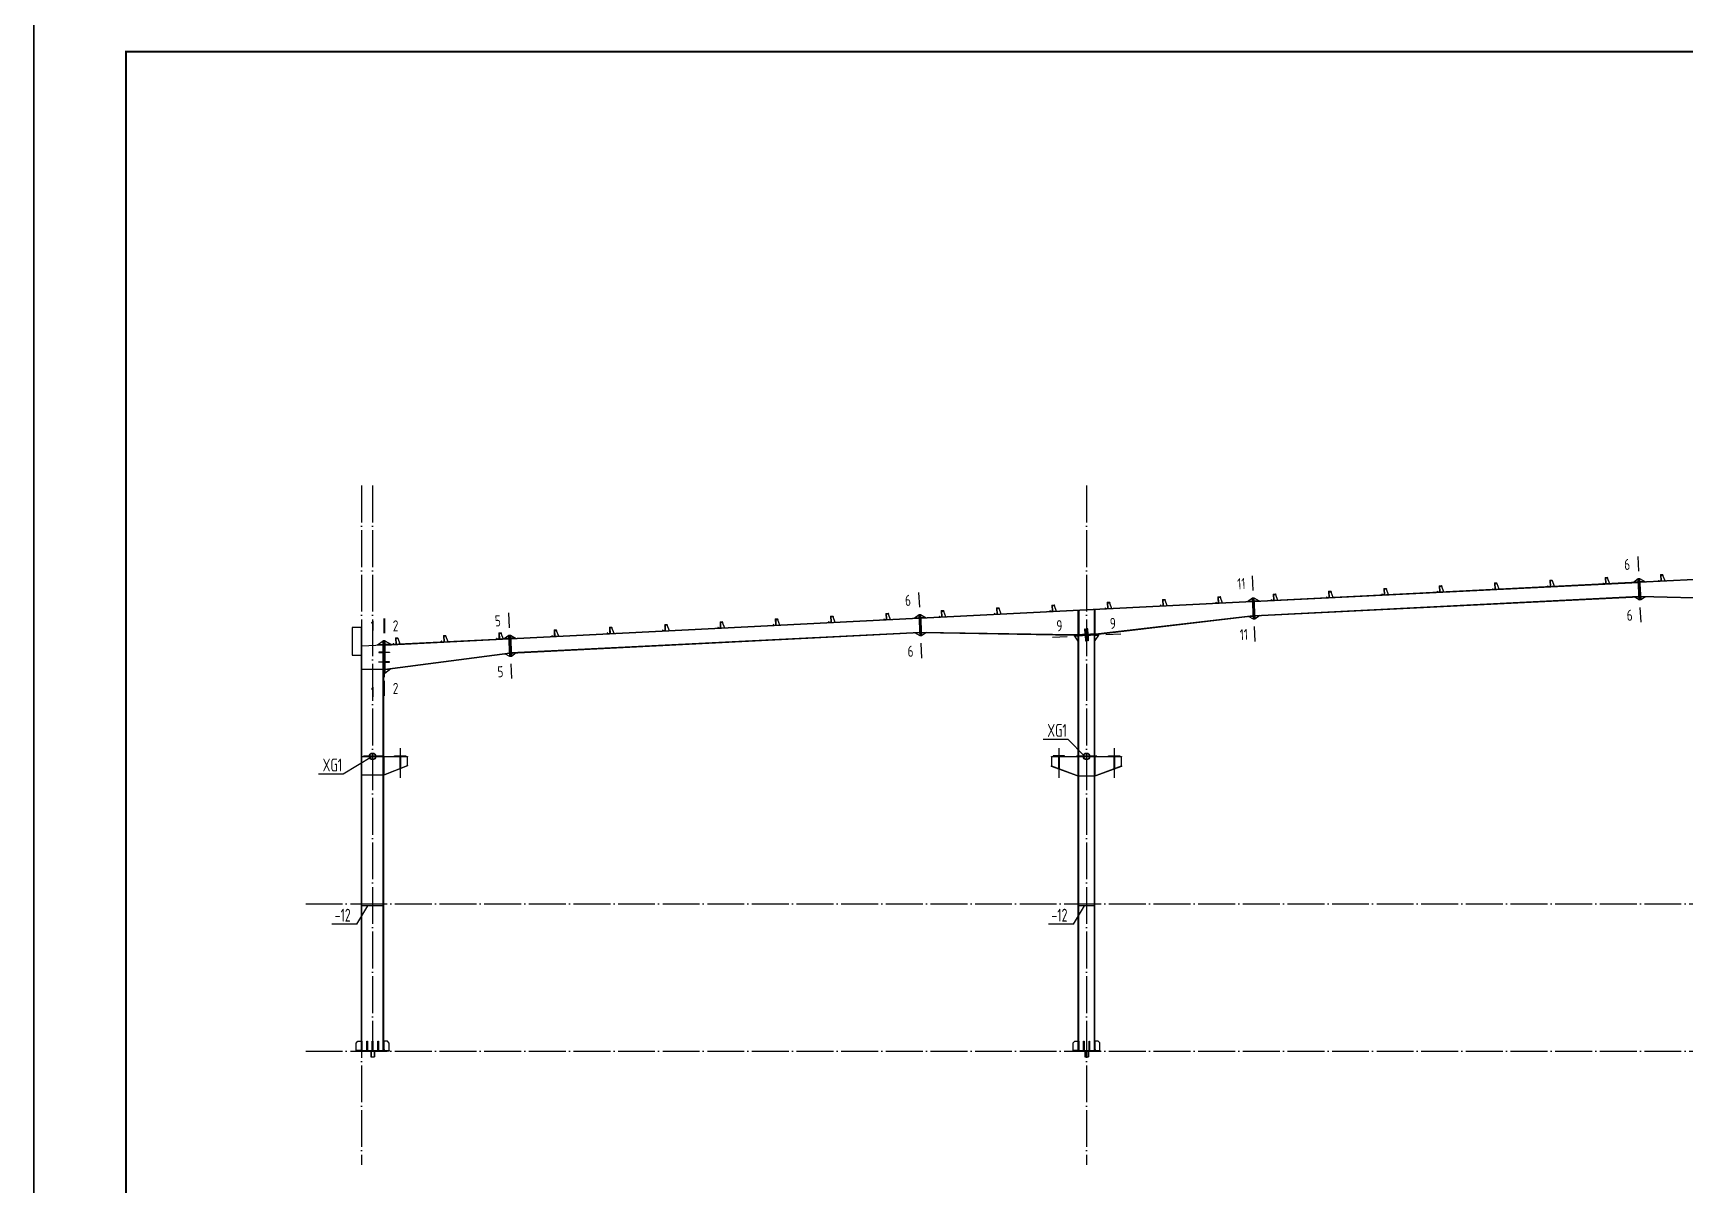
# Model space of a CAD drawing. Extents: x 447413 to 2975780, y -1432727 to 1301644.
# Drawn here: x 2253722 to 2298514, y -1122194 to -1090947 of the extents above; entities that cross this region are included whole.
import ezdxf
from ezdxf.enums import TextEntityAlignment as Align

# ---------------------------------------------------------------- set-up
doc = ezdxf.new("R2010")
doc.units = 0
doc.header["$LTSCALE"] = 1000
doc.header["$MEASUREMENT"] = 0
doc.linetypes.add('ACAD_ISO04W100', pattern=[30.5, 24, -3, 0.5, -3])
doc.linetypes.add('DOTE', pattern=[2.42, 2, -0.2, 0.02, -0.2])
for name, color, linetype in [('10', 7, 'Continuous'), ('116', 1, 'Continuous'), ('14', 2, 'Continuous'), ('DOTE', 1, 'Continuous'), ('TDB_中实线', 7, 'Continuous'), ('TDB_中心线', 1, 'ACAD_ISO04W100'), ('THIN', 7, 'Continuous'), ('XG', 5, 'Continuous'), ('图框', 253, 'Continuous'), ('字符串标注', 253, 'Continuous'), ('柱子', 3, 'Continuous'), ('钢板标注', 253, 'Continuous')]:
    doc.layers.add(name, color=color, linetype=linetype)
doc.layers.add('檩条', color=7, linetype='Continuous', lineweight=18)
doc.styles.add('PkpmHz', font='Pkpmeng', dxfattribs={"width": 0.6, "bigfont": 'hztxt'})
doc.styles.add('TSSD_Label', font='Tssdeng.shx', dxfattribs={"width": 0.7, "bigfont": 'hztxt.shx'})

# ---------------------------------------------------------------- blocks, each defined once
blk = doc.blocks.new('A$C3FEA3028')
at = {"layer": 'DOTE', "linetype": 'DOTE', "ltscale": 2}
blk.add_line((63, 169), (63, 0), dxfattribs=at)
at = {"layer": 'TDB_中实线'}
for p, q in [((5, 154), (-45, 0)), ((55, 154), (5, 154)), ((55, 160), (55, 0)), ((61, 26), (56, 26)), ((61, 0), (-45, 0))]:
    blk.add_line(p, q, dxfattribs=at)
at = {"layer": 'TDB_中实线', "const_width": 3.75}
for points in [[(64, 127), (53, 127)], [(64, 63), (53, 63)]]:
    blk.add_lwpolyline(points, dxfattribs=at)
at = {"layer": 'TDB_中实线'}
blk.add_lwpolyline([(61, 26), (55, 26), (55, 160), (61, 160)], close=True, dxfattribs=at)
at = {"layer": 'TDB_中心线', "ltscale": 20}
for p, q in [((67, 127), (51, 127)), ((67, 63), (51, 63))]:
    blk.add_line(p, q, dxfattribs=at)
at = {"layer": '檩条'}
blk.add_lwpolyline([(3, 164), (61, 164), (61, 0), (116, 0), (128, 23), (124, 25), (113, 4), (64, 4), (64, 169), (0, 169), (-12, 146), (-8, 144), (3, 164)], dxfattribs=at)
blk = doc.blocks.new('A$C6B0021A6')
at = {"layer": '图框', "color": 2, "const_width": 40, "elevation": -84000}
blk.add_lwpolyline([(20, 84120), (118920, 84120), (118920, 20), (20, 20)], close=True, dxfattribs=at)
at = {"layer": '图框', "color": 153, "const_width": 58, "elevation": -84000}
blk.add_lwpolyline([(111420, 1020), (2520, 1020), (2520, 83120), (111420, 83120)], close=True, dxfattribs=at)

msp = doc.modelspace()

# ---------------------------------------------------------------- linework, layer by layer
at = {"layer": '10'}
for p, q in [((2297234.9, -1105146, -84000), (2297254.9, -1105545.5, -84000)), ((2286774.9, -1105669, -84000), (2286794.9, -1106068.5, -84000)), ((2277734.9, -1106121.3, -84000), (2277754.9, -1106520.8, -84000)), ((2266614.9, -1106677.8, -84000), (2266634.9, -1107077.3, -84000)), ((2297323.9, -1106924.8, -84000), (2297303.9, -1106525.3, -84000)), ((2263230.4, -1106827.9, -84000), (2263230.4, -1107227.9, -84000)), ((2263252.4, -1106827.9, -84000), (2263252.4, -1107227.9, -84000)), ((2283213.9, -1107251.8, -84000), (2282814.2, -1107268.9, -84000)), ((2286863.8, -1107447.8, -84000), (2286843.9, -1107048.3, -84000)), ((2277823.9, -1107900, -84000), (2277803.9, -1107500.5, -84000)), ((2281365.1, -1107331, -84000), (2281764.8, -1107313.9, -84000)), ((2266703.9, -1108456.6, -84000), (2266683.9, -1108057.1, -84000)), ((2263252.4, -1108922.9, -84000), (2263252.4, -1108522.9, -84000)), ((2263230.4, -1109022.9, -84000), (2263230.4, -1108622.9, -84000))]:
    msp.add_line(p, q, dxfattribs=at)
at = {"layer": '116'}
for p, q in [((2262879.4, -1118568.2, -84000), (2262879.4, -1118718.2, -84000)), ((2262879.4, -1118718.2, -84000), (2262979.4, -1118718.2, -84000)), ((2262887.9, -1118568.2, -84000), (2262887.9, -1118718.2, -84000)), ((2262970.9, -1118568.2, -84000), (2262970.9, -1118718.2, -84000)), ((2262979.4, -1118568.2, -84000), (2262979.4, -1118718.2, -84000)), ((2282239.4, -1118568.2, -84000), (2282239.4, -1118718.2, -84000)), ((2282239.4, -1118718.2, -84000), (2282339.4, -1118718.2, -84000)), ((2282247.9, -1118568.2, -84000), (2282247.9, -1118718.2, -84000)), ((2282330.9, -1118568.2, -84000), (2282330.9, -1118718.2, -84000)), ((2282339.4, -1118568.2, -84000), (2282339.4, -1118718.2, -84000))]:
    msp.add_line(p, q, dxfattribs=at)
at = {"layer": '14'}
for p, q in [((2297114.6, -1105842.9, -84000), (2297244.9, -1105746.3, -84000)), ((2297229.5, -1105837.2, -84000), (2297114.6, -1105842.9, -84000)), ((2297248.4, -1105816.2, -84000), (2297229.5, -1105837.2, -84000)), ((2297244.9, -1105746.3, -84000), (2297264.9, -1105745.3, -84000)), ((2297274, -1106326.5, -84000), (2297244.9, -1105746.3, -84000)), ((2297244.9, -1105746.3, -84000), (2297248.4, -1105816.2, -84000)), ((2297264.9, -1105745.3, -84000), (2297284.9, -1105744.3, -84000)), ((2297264.9, -1105745.3, -84000), (2297293.9, -1106325.5, -84000)), ((2297293.9, -1106325.5, -84000), (2297264.9, -1105745.3, -84000)), ((2297284.9, -1105744.3, -84000), (2297313.9, -1106324.6, -84000)), ((2297288.4, -1105814.2, -84000), (2297284.9, -1105744.3, -84000)), ((2297284.9, -1105744.3, -84000), (2297424.2, -1105827.4, -84000)), ((2297309.4, -1105833.2, -84000), (2297288.4, -1105814.2, -84000)), ((2297424.2, -1105827.4, -84000), (2297309.4, -1105833.2, -84000)), ((2286654.5, -1106365.9, -84000), (2286784.9, -1106269.3, -84000)), ((2286769.4, -1106360.2, -84000), (2286654.5, -1106365.9, -84000)), ((2286788.4, -1106339.2, -84000), (2286769.4, -1106360.2, -84000)), ((2286784.9, -1106269.3, -84000), (2286804.9, -1106268.3, -84000)), ((2286813.9, -1106849.5, -84000), (2286784.9, -1106269.3, -84000)), ((2286784.9, -1106269.3, -84000), (2286788.4, -1106339.2, -84000)), ((2286804.9, -1106268.3, -84000), (2286824.8, -1106267.3, -84000)), ((2286804.9, -1106268.3, -84000), (2286833.9, -1106848.5, -84000)), ((2286833.9, -1106848.5, -84000), (2286804.9, -1106268.3, -84000)), ((2286824.8, -1106267.3, -84000), (2286853.8, -1106847.6, -84000)), ((2286828.3, -1106337.2, -84000), (2286824.8, -1106267.3, -84000)), ((2286824.8, -1106267.3, -84000), (2286964.2, -1106350.4, -84000)), ((2286849.3, -1106356.2, -84000), (2286828.3, -1106337.2, -84000)), ((2286964.2, -1106350.4, -84000), (2286849.3, -1106356.2, -84000)), ((2297134.6, -1106242.4, -84000), (2297249.4, -1106236.7, -84000)), ((2297273.9, -1106325.5, -84000), (2297134.6, -1106242.4, -84000)), ((2297249.4, -1106236.7, -84000), (2297270.4, -1106255.6, -84000)), ((2297270.4, -1106255.6, -84000), (2297273.9, -1106325.5, -84000)), ((2297293.9, -1106325.5, -84000), (2297274, -1106326.5, -84000)), ((2297313.9, -1106324.6, -84000), (2297293.9, -1106325.5, -84000)), ((2297310.4, -1106253.6, -84000), (2297329.4, -1106234.2, -84000)), ((2297313.9, -1106323.5, -84000), (2297310.4, -1106253.6, -84000)), ((2297444.3, -1106237, -84000), (2297313.9, -1106323.5, -84000)), ((2297329.4, -1106234.2, -84000), (2297444.3, -1106237, -84000)), ((2277614.6, -1106818.1, -84000), (2277744.9, -1106721.5, -84000)), ((2277748.4, -1106791.4, -84000), (2277729.5, -1106812.4, -84000)), ((2277744.9, -1106721.5, -84000), (2277764.9, -1106720.5, -84000)), ((2277774, -1107301.8, -84000), (2277744.9, -1106721.5, -84000)), ((2277744.9, -1106721.5, -84000), (2277748.4, -1106791.4, -84000)), ((2277764.9, -1106720.5, -84000), (2277784.9, -1106719.5, -84000)), ((2277764.9, -1106720.5, -84000), (2277793.9, -1107300.8, -84000)), ((2277793.9, -1107300.8, -84000), (2277764.9, -1106720.5, -84000)), ((2277784.9, -1106719.5, -84000), (2277813.9, -1107299.8, -84000)), ((2277788.4, -1106789.4, -84000), (2277784.9, -1106719.5, -84000)), ((2277784.9, -1106719.5, -84000), (2277924.2, -1106802.6, -84000)), ((2277809.4, -1106808.4, -84000), (2277788.4, -1106789.4, -84000)), ((2277924.2, -1106802.6, -84000), (2277809.4, -1106808.4, -84000)), ((2282064.4, -1106607.4, -84000), (2282074.4, -1106606.9, -84000)), ((2282064.4, -1107261, -84000), (2282064.4, -1106607.4, -84000)), ((2282074.4, -1106606.9, -84000), (2282074.4, -1107260.6, -84000)), ((2282504.4, -1106585.4, -84000), (2282514.4, -1106584.9, -84000)), ((2282504.4, -1107242.1, -84000), (2282504.4, -1106585.4, -84000)), ((2282514.4, -1106584.9, -84000), (2282514.4, -1107241.7, -84000)), ((2286675.3, -1106774.3, -84000), (2286789.5, -1106761, -84000)), ((2286813.8, -1106848.5, -84000), (2286675.3, -1106774.3, -84000)), ((2286789.5, -1106761, -84000), (2286810.4, -1106778.6, -84000)), ((2286810.4, -1106778.6, -84000), (2286813.8, -1106848.5, -84000)), ((2286850.3, -1106776.6, -84000), (2286869.3, -1106755.7, -84000)), ((2286853.8, -1106846.6, -84000), (2286850.3, -1106776.6, -84000)), ((2286984.1, -1106749.9, -84000), (2286853.8, -1106846.6, -84000)), ((2286869.3, -1106755.7, -84000), (2286984.1, -1106749.9, -84000)), ((2277729.5, -1106812.4, -84000), (2277614.6, -1106818.1, -84000)), ((2277634.6, -1107217.6, -84000), (2277749.4, -1107211.9, -84000)), ((2277773.9, -1107300.8, -84000), (2277634.6, -1107217.6, -84000)), ((2277749.4, -1107211.9, -84000), (2277770.4, -1107230.9, -84000)), ((2277770.4, -1107230.9, -84000), (2277773.9, -1107300.8, -84000)), ((2277810.4, -1107228.9, -84000), (2277829.4, -1107209.2, -84000)), ((2277813.9, -1107298.8, -84000), (2277810.4, -1107228.9, -84000)), ((2277944.4, -1107211.1, -84000), (2277813.9, -1107298.8, -84000)), ((2277829.4, -1107209.2, -84000), (2277944.4, -1107211.1, -84000)), ((2281962.9, -1107265.3, -84000), (2282612.7, -1107237.5, -84000)), ((2282613.5, -1107257.5, -84000), (2281963.7, -1107285.3, -84000)), ((2281963.7, -1107285.3, -84000), (2282613.5, -1107257.5, -84000)), ((2282241.3, -1107108.3, -84000), (2282251.3, -1107107.8, -84000)), ((2282247.5, -1107253.1, -84000), (2282241.3, -1107108.3, -84000)), ((2282257.5, -1107252.7, -84000), (2282247.5, -1107253.1, -84000)), ((2282251.3, -1107107.8, -84000), (2282257.5, -1107252.7, -84000)), ((2282321.6, -1107104.8, -84000), (2282311.6, -1107105.2, -84000)), ((2282311.6, -1107105.2, -84000), (2282317.8, -1107250.1, -84000)), ((2282317.8, -1107250.1, -84000), (2282327.8, -1107249.7, -84000)), ((2282327.8, -1107249.7, -84000), (2282321.6, -1107104.8, -84000)), ((2282514.4, -1107241.7, -84000), (2282504.4, -1107242.1, -84000)), ((2282612.7, -1107237.5, -84000), (2282613.5, -1107257.5, -84000)), ((2282613.5, -1107257.5, -84000), (2282614.4, -1107277.4, -84000)), ((2286833.9, -1106848.5, -84000), (2286813.9, -1106849.5, -84000)), ((2286853.8, -1106847.6, -84000), (2286833.9, -1106848.5, -84000)), ((2262629.4, -1107568.2, -84000), (2263219.4, -1107538.6, -84000)), ((2263219.4, -1107550.6, -84000), (2262629.4, -1107580.2, -84000)), ((2262629.4, -1107580.2, -84000), (2262629.4, -1107568.2, -84000)), ((2262629.4, -1107586.2, -84000), (2262629.4, -1107574.2, -84000)), ((2263059.6, -1107546.6, -84000), (2263219.4, -1107433.6, -84000)), ((2263199.4, -1107539.6, -84000), (2263059.6, -1107546.6, -84000)), ((2263219.4, -1107518.6, -84000), (2263199.4, -1107539.6, -84000)), ((2263219.4, -1108422.9, -84000), (2263219.4, -1107427.9, -84000)), ((2263219.4, -1107427.9, -84000), (2263241.4, -1107427.9, -84000)), ((2263219.4, -1107433.6, -84000), (2263219.4, -1107518.6, -84000)), ((2263219.4, -1107538.6, -84000), (2263219.4, -1107550.6, -84000)), ((2263241.4, -1107427.9, -84000), (2263241.4, -1108422.9, -84000)), ((2263241.4, -1108322.9, -84000), (2263241.4, -1107427.9, -84000)), ((2263241.4, -1107427.9, -84000), (2263263.4, -1107427.9, -84000)), ((2263263.4, -1107427.9, -84000), (2263263.4, -1108322.9, -84000)), ((2263263.4, -1107516.4, -84000), (2263263.4, -1107431.4, -84000)), ((2263263.4, -1107431.4, -84000), (2263423.2, -1107528.4, -84000)), ((2263283.4, -1107535.4, -84000), (2263263.4, -1107516.4, -84000)), ((2263423.2, -1107528.4, -84000), (2263283.4, -1107535.4, -84000)), ((2266494.5, -1107374.7, -84000), (2266624.9, -1107278.1, -84000)), ((2266609.4, -1107369, -84000), (2266494.5, -1107374.7, -84000)), ((2266628.4, -1107348, -84000), (2266609.4, -1107369, -84000)), ((2266624.9, -1107278.1, -84000), (2266644.9, -1107277.1, -84000)), ((2266653.9, -1107858.3, -84000), (2266624.9, -1107278.1, -84000)), ((2266624.9, -1107278.1, -84000), (2266628.4, -1107348, -84000)), ((2266644.9, -1107277.1, -84000), (2266664.8, -1107276.1, -84000)), ((2266644.9, -1107277.1, -84000), (2266673.9, -1107857.3, -84000)), ((2266673.9, -1107857.3, -84000), (2266644.9, -1107277.1, -84000)), ((2266664.8, -1107276.1, -84000), (2266693.9, -1107856.3, -84000)), ((2266668.3, -1107346, -84000), (2266664.8, -1107276.1, -84000)), ((2266664.8, -1107276.1, -84000), (2266804.2, -1107359.2, -84000)), ((2266689.3, -1107365, -84000), (2266668.3, -1107346, -84000)), ((2266804.2, -1107359.2, -84000), (2266689.3, -1107365, -84000)), ((2277793.9, -1107300.8, -84000), (2277774, -1107301.8, -84000)), ((2277813.9, -1107299.8, -84000), (2277793.9, -1107300.8, -84000)), ((2281963.7, -1107285.3, -84000), (2281962.9, -1107265.3, -84000)), ((2281964.6, -1107305.3, -84000), (2281963.7, -1107285.3, -84000)), ((2282614.4, -1107277.4, -84000), (2281964.6, -1107305.3, -84000)), ((2281969.5, -1107305.1, -84000), (2282044.4, -1107301.9, -84000)), ((2282064.4, -1107446, -84000), (2281969.5, -1107305.1, -84000)), ((2282044.4, -1107301.9, -84000), (2282064.4, -1107321, -84000)), ((2282074.4, -1107260.6, -84000), (2282064.4, -1107261, -84000)), ((2282064.4, -1107321, -84000), (2282064.4, -1107446, -84000)), ((2282259.2, -1107292.7, -84000), (2282249.2, -1107293.1, -84000)), ((2282249.2, -1107293.1, -84000), (2282255.4, -1107438, -84000)), ((2282255.4, -1107438, -84000), (2282265.4, -1107437.5, -84000)), ((2282265.4, -1107437.5, -84000), (2282259.2, -1107292.7, -84000)), ((2282319.5, -1107290.1, -84000), (2282329.5, -1107289.7, -84000)), ((2282325.8, -1107434.9, -84000), (2282319.5, -1107290.1, -84000)), ((2282335.7, -1107434.5, -84000), (2282325.8, -1107434.9, -84000)), ((2282329.5, -1107289.7, -84000), (2282335.7, -1107434.5, -84000)), ((2282609.3, -1107277.7, -84000), (2282514.4, -1107426.7, -84000)), ((2282514.4, -1107301.7, -84000), (2282534.4, -1107280.9, -84000)), ((2282514.4, -1107426.7, -84000), (2282514.4, -1107301.7, -84000)), ((2282534.4, -1107280.9, -84000), (2282609.3, -1107277.7, -84000)), ((2263219.4, -1107738.4, -84000), (2263099.4, -1107738.4, -84000)), ((2263099.4, -1107738.4, -84000), (2263099.4, -1107748.4, -84000)), ((2263099.4, -1107748.4, -84000), (2263219.4, -1107748.4, -84000)), ((2263099.4, -1108010.8, -84000), (2263099.4, -1108000.8, -84000)), ((2263099.4, -1108000.8, -84000), (2263219.4, -1108000.8, -84000)), ((2263219.4, -1108010.8, -84000), (2263099.4, -1108010.8, -84000)), ((2263219.4, -1107748.4, -84000), (2263219.4, -1107738.4, -84000)), ((2263219.4, -1108000.8, -84000), (2263219.4, -1108010.8, -84000)), ((2263263.4, -1107738.4, -84000), (2263383.4, -1107738.4, -84000)), ((2263263.4, -1107748.4, -84000), (2263263.4, -1107738.4, -84000)), ((2263383.4, -1107748.4, -84000), (2263263.4, -1107748.4, -84000)), ((2263383.4, -1108000.8, -84000), (2263263.4, -1108000.8, -84000)), ((2263263.4, -1108000.8, -84000), (2263263.4, -1108010.8, -84000)), ((2263263.4, -1108010.8, -84000), (2263383.4, -1108010.8, -84000)), ((2263383.4, -1107738.4, -84000), (2263383.4, -1107748.4, -84000)), ((2263383.4, -1108010.8, -84000), (2263383.4, -1108000.8, -84000)), ((2266515.5, -1107785.1, -84000), (2266629.5, -1107770.1, -84000)), ((2266653.9, -1107857.3, -84000), (2266515.5, -1107785.1, -84000)), ((2266629.5, -1107770.1, -84000), (2266650.4, -1107787.4, -84000)), ((2266650.4, -1107787.4, -84000), (2266653.9, -1107857.3, -84000)), ((2266673.9, -1107857.3, -84000), (2266653.9, -1107858.3, -84000)), ((2266693.9, -1107856.3, -84000), (2266673.9, -1107857.3, -84000)), ((2266690.3, -1107785.4, -84000), (2266709.3, -1107764.5, -84000)), ((2266693.8, -1107855.3, -84000), (2266690.3, -1107785.4, -84000)), ((2266824.2, -1107758.7, -84000), (2266693.8, -1107855.3, -84000)), ((2266709.3, -1107764.5, -84000), (2266824.2, -1107758.7, -84000)), ((2262639.4, -1108200.9, -84000), (2263219.4, -1108200.9, -84000)), ((2262639.4, -1108212.9, -84000), (2262639.4, -1108200.9, -84000)), ((2263219.4, -1108212.9, -84000), (2262639.4, -1108212.9, -84000)), ((2263219.4, -1108200.9, -84000), (2263219.4, -1108212.9, -84000)), ((2263241.4, -1108422.9, -84000), (2263219.4, -1108422.9, -84000)), ((2263263.4, -1108322.9, -84000), (2263241.4, -1108322.9, -84000)), ((2263422, -1108192.1, -84000), (2263263.4, -1108317.9, -84000)), ((2263263.4, -1108232.9, -84000), (2263283.2, -1108210.3, -84000)), ((2263263.4, -1108317.9, -84000), (2263263.4, -1108232.9, -84000)), ((2263283.2, -1108210.3, -84000), (2263422, -1108192.1, -84000)), ((2262641.4, -1110568.2, -84000), (2263217.4, -1110568.2, -84000)), ((2262641.4, -1110579.2, -84000), (2262641.4, -1110568.2, -84000)), ((2263217.4, -1110579.2, -84000), (2262641.4, -1110579.2, -84000)), ((2263217.4, -1110568.2, -84000), (2263217.4, -1110579.2, -84000)), ((2263229.4, -1110568.2, -84000), (2263879.4, -1110568.2, -84000)), ((2263229.4, -1110580.2, -84000), (2263229.4, -1110568.2, -84000)), ((2263879.4, -1110580.2, -84000), (2263229.4, -1110580.2, -84000)), ((2263229.4, -1110580.2, -84000), (2263229.4, -1111066.2, -84000)), ((2263879.4, -1110580.2, -84000), (2263229.4, -1110580.2, -84000)), ((2263229.4, -1111066.2, -84000), (2263879.4, -1110816.2, -84000)), ((2263229.4, -1111066.2, -84000), (2263879.4, -1110816.2, -84000)), ((2263879.4, -1110828.2, -84000), (2263229.4, -1111078.2, -84000)), ((2263524.4, -1110556.2, -84000), (2263834.4, -1110556.2, -84000)), ((2263524.4, -1110568.2, -84000), (2263524.4, -1110556.2, -84000)), ((2263834.4, -1110568.2, -84000), (2263524.4, -1110568.2, -84000)), ((2263673.9, -1110895.2, -84000), (2263673.9, -1110580.2, -84000)), ((2263673.9, -1110580.2, -84000), (2263684.9, -1110580.2, -84000)), ((2263684.9, -1110580.2, -84000), (2263684.9, -1110891, -84000)), ((2263834.4, -1110556.2, -84000), (2263834.4, -1110568.2, -84000)), ((2263879.4, -1110568.2, -84000), (2263879.4, -1110580.2, -84000)), ((2263879.4, -1110816.2, -84000), (2263879.4, -1110580.2, -84000)), ((2263879.4, -1110816.2, -84000), (2263879.4, -1110828.2, -84000)), ((2281339.4, -1110568.2, -84000), (2282064.4, -1110568.2, -84000)), ((2281339.4, -1110580.2, -84000), (2281339.4, -1110568.2, -84000)), ((2282064.4, -1110580.2, -84000), (2281339.4, -1110580.2, -84000)), ((2281339.4, -1110580.2, -84000), (2281339.4, -1110826.2, -84000)), ((2282064.4, -1110580.2, -84000), (2281339.4, -1110580.2, -84000)), ((2281339.4, -1110826.2, -84000), (2282064.4, -1111096.2, -84000)), ((2281339.4, -1110826.2, -84000), (2282064.4, -1111096.2, -84000)), ((2281339.4, -1110838.2, -84000), (2281339.4, -1110826.2, -84000)), ((2282064.4, -1111108.2, -84000), (2281339.4, -1110838.2, -84000)), ((2281694.4, -1110556.2, -84000), (2281384.4, -1110556.2, -84000)), ((2281384.4, -1110556.2, -84000), (2281384.4, -1110568.2, -84000)), ((2281384.4, -1110568.2, -84000), (2281694.4, -1110568.2, -84000)), ((2281533.9, -1110898.6, -84000), (2281533.9, -1110580.2, -84000)), ((2281533.9, -1110580.2, -84000), (2281544.9, -1110580.2, -84000)), ((2281544.9, -1110580.2, -84000), (2281544.9, -1110902.7, -84000)), ((2281694.4, -1110568.2, -84000), (2281694.4, -1110556.2, -84000)), ((2282064.4, -1110568.2, -84000), (2282064.4, -1110580.2, -84000)), ((2282064.4, -1111096.2, -84000), (2282064.4, -1110580.2, -84000)), ((2282076.4, -1110568.2, -84000), (2282502.4, -1110568.2, -84000)), ((2282076.4, -1110579.2, -84000), (2282076.4, -1110568.2, -84000)), ((2282502.4, -1110579.2, -84000), (2282076.4, -1110579.2, -84000)), ((2282502.4, -1110568.2, -84000), (2282502.4, -1110579.2, -84000)), ((2282514.4, -1110568.2, -84000), (2283239.4, -1110568.2, -84000)), ((2282514.4, -1110580.2, -84000), (2282514.4, -1110568.2, -84000)), ((2283239.4, -1110580.2, -84000), (2282514.4, -1110580.2, -84000)), ((2282514.4, -1110580.2, -84000), (2282514.4, -1111096.2, -84000)), ((2283239.4, -1110580.2, -84000), (2282514.4, -1110580.2, -84000)), ((2282514.4, -1111096.2, -84000), (2283239.4, -1110826.2, -84000)), ((2282514.4, -1111096.2, -84000), (2283239.4, -1110826.2, -84000)), ((2283239.4, -1110838.2, -84000), (2282514.4, -1111108.2, -84000)), ((2282884.4, -1110556.2, -84000), (2283194.4, -1110556.2, -84000)), ((2282884.4, -1110568.2, -84000), (2282884.4, -1110556.2, -84000)), ((2283194.4, -1110568.2, -84000), (2282884.4, -1110568.2, -84000)), ((2283033.9, -1110902.7, -84000), (2283033.9, -1110580.2, -84000)), ((2283033.9, -1110580.2, -84000), (2283044.9, -1110580.2, -84000)), ((2283044.9, -1110580.2, -84000), (2283044.9, -1110898.6, -84000)), ((2283194.4, -1110556.2, -84000), (2283194.4, -1110568.2, -84000)), ((2283239.4, -1110568.2, -84000), (2283239.4, -1110580.2, -84000)), ((2283239.4, -1110826.2, -84000), (2283239.4, -1110580.2, -84000)), ((2283239.4, -1110826.2, -84000), (2283239.4, -1110838.2, -84000)), ((2262641.4, -1111067.2, -84000), (2263217.4, -1111067.2, -84000)), ((2262641.4, -1111078.2, -84000), (2262641.4, -1111067.2, -84000)), ((2263217.4, -1111078.2, -84000), (2262641.4, -1111078.2, -84000)), ((2263217.4, -1111067.2, -84000), (2263217.4, -1111078.2, -84000)), ((2263229.4, -1111078.2, -84000), (2263229.4, -1111066.2, -84000)), ((2263684.9, -1110891, -84000), (2263673.9, -1110895.2, -84000)), ((2281544.9, -1110902.7, -84000), (2281533.9, -1110898.6, -84000)), ((2282064.4, -1111096.2, -84000), (2282064.4, -1111108.2, -84000)), ((2282076.4, -1111097.2, -84000), (2282502.4, -1111097.2, -84000)), ((2282076.4, -1111108.2, -84000), (2282076.4, -1111097.2, -84000)), ((2282502.4, -1111108.2, -84000), (2282076.4, -1111108.2, -84000)), ((2282502.4, -1111097.2, -84000), (2282502.4, -1111108.2, -84000)), ((2282514.4, -1111108.2, -84000), (2282514.4, -1111096.2, -84000)), ((2283044.9, -1110898.6, -84000), (2283033.9, -1110902.7, -84000)), ((2262479.4, -1118343.2, -84000), (2262529.4, -1118293.2, -84000)), ((2262479.4, -1118543.2, -84000), (2262479.4, -1118343.2, -84000)), ((2262529.4, -1118293.2, -84000), (2262629.4, -1118293.2, -84000)), ((2262629.4, -1118293.2, -84000), (2262629.4, -1118523.2, -84000)), ((2262629.4, -1118543.2, -84000), (2262629.4, -1118293.2, -84000)), ((2262629.4, -1118293.2, -84000), (2262639.4, -1118293.2, -84000)), ((2262639.4, -1118293.2, -84000), (2262639.4, -1118543.2, -84000)), ((2262773.4, -1118543.2, -84000), (2262773.4, -1118293.2, -84000)), ((2262773.4, -1118293.2, -84000), (2262789.4, -1118293.2, -84000)), ((2262789.4, -1118293.2, -84000), (2262789.4, -1118543.2, -84000)), ((2262921.4, -1118543.2, -84000), (2262921.4, -1118293.2, -84000)), ((2262921.4, -1118293.2, -84000), (2262937.4, -1118293.2, -84000)), ((2262937.4, -1118293.2, -84000), (2262937.4, -1118543.2, -84000)), ((2263069.4, -1118543.2, -84000), (2263069.4, -1118293.2, -84000)), ((2263069.4, -1118293.2, -84000), (2263085.4, -1118293.2, -84000)), ((2263085.4, -1118293.2, -84000), (2263085.4, -1118543.2, -84000)), ((2263219.4, -1118543.2, -84000), (2263219.4, -1118293.2, -84000)), ((2263219.4, -1118293.2, -84000), (2263229.4, -1118293.2, -84000)), ((2263229.4, -1118293.2, -84000), (2263229.4, -1118523.2, -84000)), ((2263329.4, -1118293.2, -84000), (2263229.4, -1118293.2, -84000)), ((2263229.4, -1118293.2, -84000), (2263229.4, -1118543.2, -84000)), ((2263379.4, -1118343.2, -84000), (2263329.4, -1118293.2, -84000)), ((2263379.4, -1118543.2, -84000), (2263379.4, -1118343.2, -84000)), ((2281929.4, -1118338.2, -84000), (2281974.4, -1118293.2, -84000)), ((2281929.4, -1118543.2, -84000), (2281929.4, -1118338.2, -84000)), ((2281974.4, -1118293.2, -84000), (2282064.4, -1118293.2, -84000)), ((2282064.4, -1118293.2, -84000), (2282064.4, -1118523.2, -84000)), ((2282064.4, -1118543.2, -84000), (2282064.4, -1118293.2, -84000)), ((2282064.4, -1118293.2, -84000), (2282074.4, -1118293.2, -84000)), ((2282074.4, -1118293.2, -84000), (2282074.4, -1118543.2, -84000)), ((2282207.7, -1118543.2, -84000), (2282207.7, -1118293.2, -84000)), ((2282207.7, -1118293.2, -84000), (2282223.7, -1118293.2, -84000)), ((2282223.7, -1118293.2, -84000), (2282223.7, -1118543.2, -84000)), ((2282355, -1118543.2, -84000), (2282355, -1118293.2, -84000)), ((2282355, -1118293.2, -84000), (2282371, -1118293.2, -84000)), ((2282371, -1118293.2, -84000), (2282371, -1118543.2, -84000)), ((2282504.4, -1118543.2, -84000), (2282504.4, -1118293.2, -84000)), ((2282504.4, -1118293.2, -84000), (2282514.4, -1118293.2, -84000)), ((2282514.4, -1118293.2, -84000), (2282514.4, -1118523.2, -84000)), ((2282604.4, -1118293.2, -84000), (2282514.4, -1118293.2, -84000)), ((2282514.4, -1118293.2, -84000), (2282514.4, -1118543.2, -84000)), ((2282649.4, -1118338.2, -84000), (2282604.4, -1118293.2, -84000)), ((2282649.4, -1118543.2, -84000), (2282649.4, -1118338.2, -84000)), ((2262479.4, -1118568.2, -84000), (2262479.4, -1118543.2, -84000)), ((2262479.4, -1118543.2, -84000), (2263379.4, -1118543.2, -84000)), ((2262609.4, -1118543.2, -84000), (2262479.4, -1118543.2, -84000)), ((2263379.4, -1118568.2, -84000), (2262479.4, -1118568.2, -84000)), ((2262629.4, -1118523.2, -84000), (2262609.4, -1118543.2, -84000)), ((2262639.4, -1118543.2, -84000), (2262629.4, -1118543.2, -84000)), ((2262789.4, -1118543.2, -84000), (2262773.4, -1118543.2, -84000)), ((2262937.4, -1118543.2, -84000), (2262921.4, -1118543.2, -84000)), ((2263085.4, -1118543.2, -84000), (2263069.4, -1118543.2, -84000)), ((2263229.4, -1118543.2, -84000), (2263219.4, -1118543.2, -84000)), ((2263229.4, -1118523.2, -84000), (2263249.4, -1118543.2, -84000)), ((2263249.4, -1118543.2, -84000), (2263379.4, -1118543.2, -84000)), ((2263379.4, -1118543.2, -84000), (2263379.4, -1118568.2, -84000)), ((2281929.4, -1118568.2, -84000), (2281929.4, -1118543.2, -84000)), ((2281929.4, -1118543.2, -84000), (2282649.4, -1118543.2, -84000)), ((2282044.4, -1118543.2, -84000), (2281929.4, -1118543.2, -84000)), ((2282649.4, -1118568.2, -84000), (2281929.4, -1118568.2, -84000)), ((2282064.4, -1118523.2, -84000), (2282044.4, -1118543.2, -84000)), ((2282074.4, -1118543.2, -84000), (2282064.4, -1118543.2, -84000)), ((2282223.7, -1118543.2, -84000), (2282207.7, -1118543.2, -84000)), ((2282371, -1118543.2, -84000), (2282355, -1118543.2, -84000)), ((2282514.4, -1118543.2, -84000), (2282504.4, -1118543.2, -84000)), ((2282514.4, -1118523.2, -84000), (2282534.4, -1118543.2, -84000)), ((2282534.4, -1118543.2, -84000), (2282649.4, -1118543.2, -84000)), ((2282649.4, -1118543.2, -84000), (2282649.4, -1118568.2, -84000))]:
    msp.add_line(p, q, dxfattribs=at)
at = {"layer": '14', "ltscale": 100}
for p, q in [((2262641.4, -1114568.2, -84000), (2263229.4, -1114568.2, -84000)), ((2263229.4, -1114618.2, -84000), (2262641.4, -1114618.2, -84000)), ((2282076.4, -1114568.2, -84000), (2282502.4, -1114568.2, -84000)), ((2282502.4, -1114618.2, -84000), (2282076.4, -1114618.2, -84000))]:
    msp.add_line(p, q, dxfattribs=at)
at = {"layer": 'DOTE', "color": 8, "linetype": 'DOTE', "ltscale": 0.5}
for p, q in [((2262629.4, -1103222, -84000), (2262629.4, -1121646.1, -84000)), ((2262929.4, -1103222, -84000), (2262929.4, -1118568.2, -84000)), ((2282289.4, -1103222, -84000), (2282289.4, -1121646.1, -84000)), ((2261115.6, -1114568.2, -84000), (2362761.2, -1114568.2, -84000)), ((2261115.6, -1118568.2, -84000), (2362761.2, -1118568.2, -84000))]:
    msp.add_line(p, q, dxfattribs=at)
at = {"layer": 'DOTE'}
for p, q in [((2263679.4, -1110342, -84000), (2263679.4, -1111153.5, -84000)), ((2281539.4, -1110342, -84000), (2281539.4, -1111153.5, -84000)), ((2283039.4, -1110342, -84000), (2283039.4, -1111153.5, -84000))]:
    msp.add_line(p, q, dxfattribs=at)
at = {"layer": 'THIN'}
for p, q in [((2262497.2, -1115115.8, -84000), (2262796.4, -1114618.2, -84000)), ((2281932.2, -1115115.8, -84000), (2282231.4, -1114618.2, -84000)), ((2262497.2, -1115115.8, -84000), (2261823, -1115115.8, -84000)), ((2281932.2, -1115115.8, -84000), (2281258, -1115115.8, -84000))]:
    msp.add_line(p, q, dxfattribs=at)
at = {"layer": 'XG'}
for p, q in [((2281109.6, -1110103.1, -84000), (2281783.8, -1110103.1, -84000)), ((2281783.8, -1110103.1, -84000), (2282239.4, -1110568.2, -84000)), ((2262133.9, -1111041.7, -84000), (2262904.4, -1110568.2, -84000)), ((2263229.4, -1110558.2, -84000), (2262679.4, -1110558.2, -84000)), ((2263229.4, -1110578.2, -84000), (2262679.4, -1110578.2, -84000)), ((2282564.4, -1110558.2, -84000), (2282014.4, -1110558.2, -84000)), ((2282564.4, -1110578.2, -84000), (2282014.4, -1110578.2, -84000)), ((2261459.7, -1111041.7, -84000), (2262133.9, -1111041.7, -84000))]:
    msp.add_line(p, q, dxfattribs=at)
for centre, radius in [((2262929.4, -1110568.2, -84000), 90), ((2262929.4, -1110568.2, -84000), 80), ((2282289.4, -1110568.2, -84000), 90), ((2282289.4, -1110568.2, -84000), 80)]:
    msp.add_circle(centre, radius, dxfattribs=at)
at = {"layer": '字符串标注', "const_width": 0.1, "elevation": -84000}
msp.add_lwpolyline([(2262954.4, -1113135, 1), (2262954.3, -1113135, 1)], format="xyb", close=True, dxfattribs=at)
at = {"layer": '柱子'}
for p, q in [((2286829.3, -1106357.2, -84000), (2297249.4, -1105836.2, -84000)), ((2286829.9, -1106369.2, -84000), (2297250, -1105848.1, -84000)), ((2297289.4, -1105834.2, -84000), (2301289.4, -1105634.2, -84000)), ((2297290, -1105846.1, -84000), (2301290, -1105646.2, -84000)), ((2282289.4, -1106584.2, -84000), (2286789.4, -1106359.2, -84000)), ((2286848.7, -1106744.7, -84000), (2297268.8, -1106223.7, -84000)), ((2286849.3, -1106756.7, -84000), (2297269.4, -1106235.7, -84000)), ((2297308.8, -1106221.6, -84000), (2300972.9, -1106312.6, -84000)), ((2297309.4, -1106233.7, -84000), (2300973.4, -1106324.6, -84000)), ((2266669.3, -1107366, -84000), (2277749.4, -1106811.4, -84000)), ((2277789.4, -1106809.4, -84000), (2282289.4, -1106584.2, -84000)), ((2277790, -1106821.4, -84000), (2282290, -1106596.1, -84000)), ((2282290, -1106596.1, -84000), (2286790, -1106371.1, -84000)), ((2282612.7, -1107237.5, -84000), (2286808.8, -1106746.7, -84000)), ((2282613.2, -1107249.5, -84000), (2286809.4, -1106758.7, -84000)), ((2266669.9, -1107377.9, -84000), (2277750, -1106823.4, -84000)), ((2266688.7, -1107753.5, -84000), (2277768.8, -1107198.9, -84000)), ((2266689.3, -1107765.5, -84000), (2277769.4, -1107210.9, -84000)), ((2277808.8, -1107196.9, -84000), (2281962.9, -1107265.3, -84000)), ((2277809.4, -1107208.9, -84000), (2281963.4, -1107277.3, -84000)), ((2262629.4, -1107580.2, -84000), (2262639.4, -1107579.7, -84000)), ((2262629.4, -1110568.2, -84000), (2262629.4, -1107580.2, -84000)), ((2262639.4, -1110568.2, -84000), (2262639.4, -1107579.7, -84000)), ((2263263.4, -1107536.4, -84000), (2266629.4, -1107368, -84000)), ((2263263.4, -1107548.4, -84000), (2266630, -1107379.9, -84000)), ((2282064.4, -1107301, -84000), (2282074.4, -1107300.6, -84000)), ((2282064.4, -1110568.2, -84000), (2282064.4, -1107301, -84000)), ((2282074.4, -1110568.2, -84000), (2282074.4, -1107300.6, -84000)), ((2282504.4, -1107282.2, -84000), (2282514.4, -1107281.7, -84000)), ((2282504.4, -1110568.2, -84000), (2282504.4, -1107282.2, -84000)), ((2282514.4, -1110568.2, -84000), (2282514.4, -1107281.7, -84000)), ((2263263.4, -1108200.8, -84000), (2266648.8, -1107755.4, -84000)), ((2263263.4, -1108212.9, -84000), (2266649.4, -1107767.5, -84000)), ((2263219.4, -1110568.2, -84000), (2263219.4, -1108422.9, -84000)), ((2263219.4, -1108422.9, -84000), (2263229.4, -1108422.9, -84000)), ((2263229.4, -1110568.2, -84000), (2263229.4, -1108422.9, -84000)), ((2262629.4, -1118543.2, -84000), (2262629.4, -1110568.2, -84000)), ((2262629.4, -1110568.2, -84000), (2262641.4, -1110568.2, -84000)), ((2262641.4, -1118543.2, -84000), (2262641.4, -1110568.2, -84000)), ((2262641.4, -1110568.2, -84000), (2263217.4, -1110568.2, -84000)), ((2263217.4, -1118543.2, -84000), (2263217.4, -1110568.2, -84000)), ((2263217.4, -1110568.2, -84000), (2263229.4, -1110568.2, -84000)), ((2263229.4, -1118543.2, -84000), (2263229.4, -1110568.2, -84000)), ((2282064.4, -1118543.2, -84000), (2282064.4, -1110568.2, -84000)), ((2282064.4, -1110568.2, -84000), (2282076.4, -1110568.2, -84000)), ((2282076.4, -1118543.2, -84000), (2282076.4, -1110568.2, -84000)), ((2282076.4, -1110568.2, -84000), (2282502.4, -1110568.2, -84000)), ((2282502.4, -1118543.2, -84000), (2282502.4, -1110568.2, -84000)), ((2282502.4, -1110568.2, -84000), (2282514.4, -1110568.2, -84000)), ((2282514.4, -1118543.2, -84000), (2282514.4, -1110568.2, -84000))]:
    msp.add_line(p, q, dxfattribs=at)
at = {"layer": '柱子', "elevation": -84000}
msp.add_lwpolyline([(2262379.4, -1107818.2), (2262629.4, -1107818.2), (2262629.4, -1107068.2), (2262379.4, -1107068.2)], close=True, dxfattribs=at)
at = {"layer": '钢板标注', "const_width": 0.1, "elevation": -84000}
msp.add_lwpolyline([(2262954.4, -1108486.5, 1), (2262954.3, -1108486.5, 1)], format="xyb", close=True, dxfattribs=at)

# ---------------------------------------------------------------- block references
msp.add_blockref('A$C6B0021A6', (2253722, -1174571.1))
at = {"layer": '檩条', "color": 2, "xscale": -1, "rotation": 2.868083558074064}
for p in [(2293421.7, -1106029.1, -84000), (2294921.7, -1105953.9, -84000), (2296421.7, -1105878.9, -84000), (2297921.7, -1105803.8, -84000), (2284421.7, -1106479.5, -84000), (2285921.7, -1106404.4, -84000), (2287421.7, -1106329.8, -84000), (2288921.7, -1106254.7, -84000), (2290421.7, -1106179.5, -84000), (2291921.7, -1106104.2, -84000), (2275421.6, -1106929.8, -84000), (2276921.6, -1106854.7, -84000), (2278421.7, -1106780.1, -84000), (2279921.7, -1106705, -84000), (2281421.7, -1106629.8, -84000), (2282921.7, -1106554.7, -84000), (2266421.6, -1107380, -84000), (2267921.6, -1107304.8, -84000), (2269421.6, -1107229.7, -84000), (2270921.6, -1107155, -84000), (2272421.6, -1107079.8, -84000), (2273921.6, -1107004.7, -84000), (2273921.6, -1107005, -84000), (2263621.9, -1107518.5, -84000), (2264921.7, -1107454.7, -84000)]:
    msp.add_blockref('A$C3FEA3028', p, dxfattribs=at)

# ---------------------------------------------------------------- texts
at = {"layer": '10', "style": 'PkpmHz', "width": 0.77}
for s, rotation, p in [('6', 2.86298, (2296945.3, -1105360.8, -84000)), ('11', 2.86243, (2286485.3, -1105883.8, -84000)), ('6', 2.8652, (2277445.3, -1106336, -84000)), ('5', 2.86536, (2266325.2, -1106892.6, -84000)), ('9', 2.45407, (2283001.2, -1106960.6, -84000)), ('6', 2.86298, (2297014.3, -1106740, -84000)), ('9', 2.45407, (2281552.1, -1107022.7, -84000)), ('11', 2.86243, (2286554.2, -1107263, -84000)), ('6', 2.8652, (2277514.3, -1107715.3, -84000)), ('5', 2.86536, (2266394.3, -1108271.8, -84000))]:
    msp.add_text(s, height=300, rotation=rotation, dxfattribs=at).set_placement(p, align=Align.MIDDLE_CENTER)
for s, p in [('1', (2262930.4, -1107027.9, -84000)), ('2', (2263552.4, -1107027.9, -84000)), ('2', (2263552.4, -1108722.9, -84000)), ('1', (2262930.4, -1108822.9, -84000))]:
    msp.add_text(s, height=300, dxfattribs=at).set_placement(p, align=Align.MIDDLE_CENTER)
at = {"layer": 'THIN', "style": 'TSSD_Label', "width": 0.7}
for p in [(2262118.4, -1114876.1, -84000), (2281553.4, -1114876.1, -84000)]:
    msp.add_text('-12', height=350, dxfattribs=at).set_placement(p, align=Align.MIDDLE_CENTER)
at = {"layer": 'XG', "style": 'TSSD_Label', "width": 0.7}
for p in [(2281488.4, -1109863.4, -84000), (2261838.5, -1110802, -84000)]:
    msp.add_text('XG1', height=350, dxfattribs=at).set_placement(p, align=Align.MIDDLE_CENTER)

doc.saveas('drawing.dxf')
